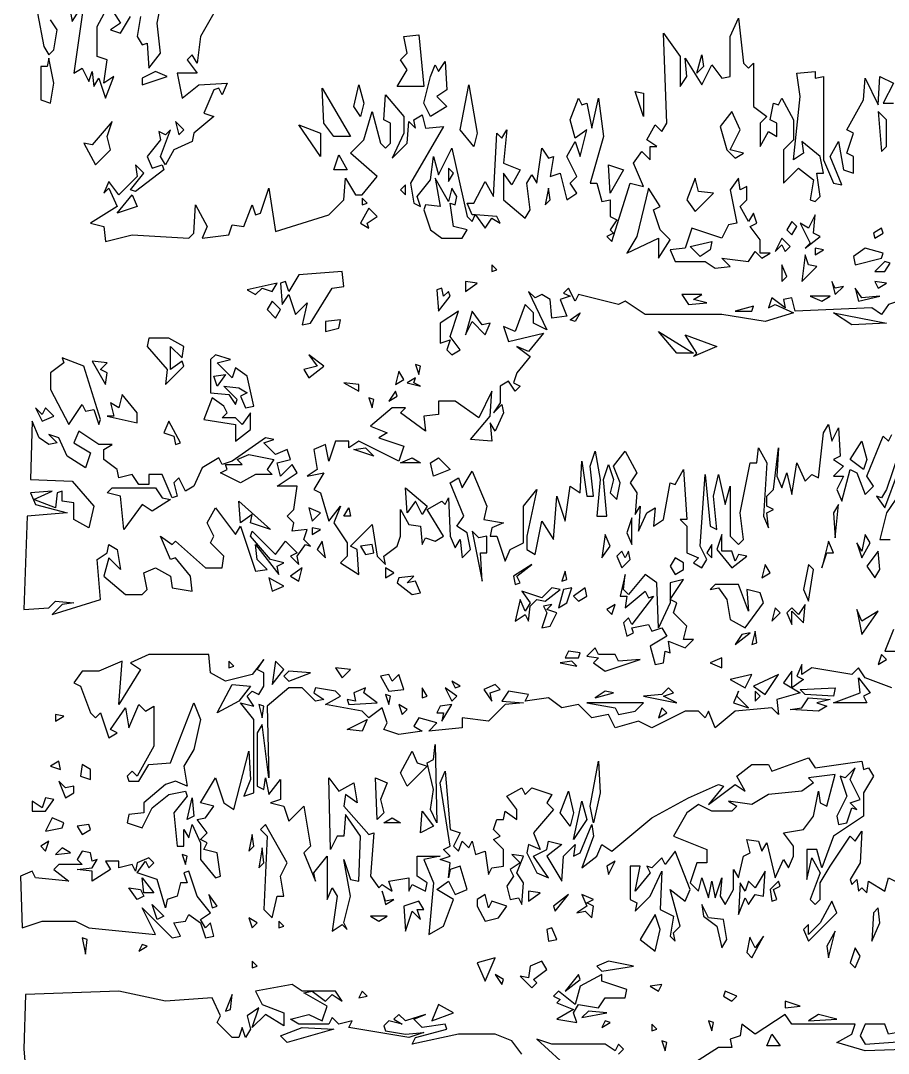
# Model space of a CAD drawing. Header units: millimetres. Extents: x -1861 to 1853, y -2 to 9002.
# Drawn here: x 68 to 1215, y 4301 to 5666 of the extents above; entities that cross this region are included whole.
import ezdxf

# ---------------------------------------------------------------- set-up
doc = ezdxf.new("R2010")
doc.units = ezdxf.units.MM
doc.layers.add('ALMOND-DRAW-PROFILE', color=7, linetype='Continuous', lineweight=25)

msp = doc.modelspace()

# ---------------------------------------------------------------- linework, layer by layer
at = {"layer": 'ALMOND-DRAW-PROFILE'}
for points in [[(127.4, 5713.1), (136.2, 5664.6), (151.6, 5688.8), (138.4, 5596.4), (149.4, 5603), (158.2, 5585.4), (162.6, 5598.6), (164.8, 5578.8), (171.4, 5589.8), (180.2, 5563.4), (191.2, 5592), (178, 5583.2), (182.4, 5614), (169.2, 5618.4), (169.2, 5658), (184.6, 5686.6), (200, 5662.4), (186.8, 5653.6), (200, 5649.2), (213.2, 5671.2)], [(226.4, 5671.2), (222, 5644.8), (228.6, 5633.8), (235.3, 5636), (237.5, 5603), (252.9, 5622.8), (248.5, 5662.4), (257.3, 5706.5)], [(90, 5675.6), (98.8, 5631.6), (105.4, 5620.6), (112, 5627.2), (116.4, 5653.6), (107.6, 5666.8)], [(323.3, 5675.6), (305.7, 5644.8), (301.3, 5609.6), (294.7, 5620.6), (288.1, 5614), (301.3, 5596.4), (274.9, 5596.4), (281.5, 5563.4), (303.5, 5581), (340.9, 5583.2), (334.3, 5567.8), (329.9, 5576.6), (323.3, 5574.4), (310.1, 5543.5), (323.3, 5539.1), (296.9, 5517.1), (294.7, 5506.1), (270.5, 5495.1), (259.5, 5475.3), (252.9, 5486.3), (266.1, 5521.5), (259.5, 5514.9), (250.7, 5519.3), (252.9, 5508.3), (235.3, 5486.3), (241.9, 5470.9), (255.1, 5475.3), (257.3, 5468.7), (219.8, 5440.1), (213.2, 5442.3), (230.9, 5464.3), (219.8, 5475.3), (222, 5459.9), (197.8, 5435.7), (184.6, 5453.3), (178, 5437.9), (184.6, 5444.5), (195.6, 5420.3), (160.4, 5398.2), (178, 5393.8), (180.2, 5374), (215.4, 5382.8), (290.3, 5378.4), (296.9, 5385), (299.1, 5422.5), (314.5, 5393.8), (307.9, 5378.4), (343.1, 5382.8), (347.5, 5396), (362.9, 5393.8), (374, 5422.5), (378.4, 5409.2), (385, 5411.4), (396, 5444.5), (404.8, 5387.2), (475.2, 5409.2), (495, 5429.1), (497.2, 5457.7), (510.5, 5435.7), (519.3, 5435.7), (539.1, 5459.9), (503.8, 5490.7), (521.5, 5508.3), (532.5, 5545.7), (543.5, 5503.9), (550.1, 5497.3), (556.7, 5503.9), (556.7, 5530.3), (547.9, 5534.7), (550.1, 5567.8), (574.3, 5539.1), (574.3, 5517.1), (558.9, 5484.1), (578.7, 5503.9), (580.9, 5532.5), (589.7, 5523.7), (587.5, 5534.7), (598.5, 5541.3), (602.9, 5523.7), (627.1, 5525.9), (583.1, 5451.1), (587.5, 5424.7), (596.3, 5420.3), (591.9, 5433.5), (609.5, 5455.5), (613.9, 5486.3), (620.5, 5462.1), (638.1, 5497.3), (658, 5407), (664.6, 5400.4), (668.8, 5409), (664.6, 5409.2), (658, 5424.7), (666.8, 5424.7), (682.2, 5453.3), (693.2, 5433.5), (697.6, 5517.1), (704.2, 5510.5), (710.8, 5521.5), (706.4, 5477.5), (728.4, 5468.7), (717.4, 5448.9), (706.4, 5464.3), (706.4, 5429.1), (735, 5404.8), (741.6, 5415.9), (737.2, 5451.1), (743.8, 5462.1), (750.4, 5451.1), (757, 5497.3), (765.8, 5484.1), (772.4, 5486.3), (768, 5459.9), (781.2, 5464.3), (790, 5429.1), (803.3, 5437.9), (794.5, 5451.1), (803.3, 5459.9), (790, 5486.3), (801.1, 5506.1), (807.7, 5486.3), (816.5, 5521.5), (801.1, 5510.5), (794.5, 5534.7), (805.5, 5563.4), (809.9, 5554.5), (816.5, 5556.8), (823.1, 5523.7), (831.9, 5563.4), (838.5, 5512.7), (820.9, 5451.1), (829.7, 5451.1), (836.3, 5426.9), (847.3, 5429.1), (847.3, 5407), (856.1, 5402.6), (847.3, 5389.4), (851.7, 5385), (842.9, 5380.6), (849.5, 5374), (873.7, 5451.1), (891.3, 5446.7), (878.1, 5477.5), (889.1, 5492.9), (900.1, 5481.9), (900.1, 5499.5), (908.9, 5499.5), (895.7, 5508.3), (906.7, 5528.1), (915.5, 5519.3), (922.1, 5530.3), (917.7, 5649.2), (939.8, 5618.4), (939.8, 5578.8), (948.6, 5592), (946.4, 5616.2), (968.4, 5581), (981.6, 5607.4), (994.8, 5589.8), (1005.8, 5592), (1005.8, 5644.8), (1016.8, 5669), (1023.4, 5609.6), (1030, 5603), (1036.6, 5609.6), (1036.6, 5552.3), (1054.2, 5539.1), (1045.4, 5530.3), (1045.4, 5499.5), (1056.4, 5519.3), (1067.4, 5512.7), (1067.4, 5530.3), (1058.6, 5534.7), (1063, 5556.8), (1069.6, 5554.5), (1074.1, 5563.4), (1089.5, 5534.7), (1089.5, 5508.3), (1076.3, 5495.1), (1076.3, 5451.1), (1096.1, 5470.9), (1115.9, 5455.5), (1111.5, 5429.1), (1118.1, 5426.9), (1124.7, 5433.5), (1120.3, 5464.3), (1129.1, 5464.3), (1124.7, 5486.3), (1100.5, 5506.1), (1102.7, 5490.7), (1089.5, 5481.9), (1098.3, 5565.6), (1093.9, 5596.4), (1118.1, 5598.6), (1118.1, 5589.8), (1129.1, 5592), (1129.1, 5481.9), (1142.3, 5451.1), (1153.3, 5448.9), (1137.9, 5486.3), (1148.9, 5506.1), (1155.5, 5468.7), (1168.7, 5464.3), (1168.7, 5486.3), (1159.9, 5490.7), (1168.7, 5517.1), (1159.9, 5521.5), (1181.9, 5561.2), (1184.1, 5589.8), (1201.7, 5554.5), (1203.9, 5592), (1221.6, 5583.2), (1208.3, 5556.8), (1221.6, 5556.8)], [(1241.4, 5299.2), (1215, 5290.4), (1206.1, 5277.2), (1192.9, 5286), (1091.7, 5281.6), (1087.3, 5299.2), (1076.3, 5297), (1078.5, 5286), (1060.8, 5299.2), (1056.4, 5286), (1065.2, 5290.4), (1089.5, 5279.4), (1052, 5268.3), (994.8, 5277.2), (893.5, 5277.2), (867.1, 5294.8), (858.3, 5290.4), (805.5, 5303.6), (801.1, 5294.8), (792.3, 5312.4), (785.6, 5305.8), (794.5, 5301.4), (781.2, 5297), (790, 5275), (770.2, 5272.7), (768, 5297), (757, 5303.6), (748.2, 5299.2), (739.4, 5308), (763.6, 5257.3), (746, 5266.1), (746, 5279.4), (735, 5290.4), (721.8, 5255.1), (706.4, 5261.7), (713, 5241.9), (759.2, 5252.9), (739.4, 5228.7), (724, 5235.3), (741.6, 5222.1), (724, 5200.1), (719.6, 5186.9), (728.4, 5182.5), (721.8, 5175.9), (713, 5189.1), (702, 5182.5), (702, 5160.5), (693.2, 5147.3), (704.2, 5158.3), (706.4, 5147.3), (695.4, 5123), (688.8, 5134.1), (691, 5109.8), (662.4, 5112), (688.8, 5142.9), (691, 5175.9), (673.4, 5140.7), (642.5, 5162.7), (620.5, 5162.7), (620.5, 5145.1), (600.7, 5142.9), (602.9, 5123), (569.9, 5147.3), (576.5, 5153.9), (558.9, 5153.9), (530.3, 5129.6), (552.3, 5120.8), (541.3, 5114.2), (574.3, 5103.2), (567.7, 5083.4), (514.9, 5109.8), (501.6, 5101), (501.6, 5109.8), (484, 5109.8), (475.2, 5083.4), (470.8, 5105.4), (455.4, 5098.8), (459.8, 5072.4), (446.6, 5063.6), (468.6, 5068), (455.4, 5046), (464.2, 5041.6), (475.2, 5004.2), (490.6, 5024), (481.8, 5002), (499.4, 4975.5), (499.4, 4957.9), (490.6, 4949.1), (514.9, 4933.7), (512.7, 4966.7), (503.8, 4971.1), (532.5, 4999.8), (539.1, 4957.9), (550.1, 4946.9), (547.9, 4957.9), (565.5, 4971.1), (569.9, 4984.3), (569.9, 5019.6), (580.9, 4999.8), (596.3, 4997.6), (598.5, 4973.3), (602.9, 4982.1), (616.1, 4977.7), (627.1, 4984.3), (605.1, 5019.6), (624.9, 5030.6), (629.3, 5026.2), (633.7, 5035), (635.9, 4984.3), (642.5, 4968.9), (649.1, 4979.9), (651.4, 4955.7), (662.4, 4966.7), (658, 4988.7), (644.7, 4997.6), (653.6, 5010.8), (635.9, 5054.8), (646.9, 5061.4), (651.4, 5048.2), (664.6, 5070.2), (684.4, 5024), (680, 5006.4), (706.4, 5002), (691, 4995.4), (688.8, 4984.3), (697.6, 4984.3), (708.6, 4951.3), (715.2, 4966.7), (732.8, 4975.5), (732.8, 5024), (750.4, 5046), (737.2, 4984.3), (737.2, 4966.7), (748.2, 4960.1), (757, 5004.2), (772.4, 4979.9), (776.8, 5037.2), (787.8, 5004.2), (794.5, 5050.4), (807.7, 5041.6), (809.9, 5083.4), (816.5, 5037.2), (825.3, 5037.2), (820.9, 5076.8), (827.5, 5096.6), (834.1, 5059.2), (829.7, 5010.8), (842.9, 5010.8), (838.5, 5059.2), (845.1, 5079), (851.7, 5059.2), (847.3, 5041.6), (856.1, 5032.8), (860.5, 5054.8), (851.7, 5076.8), (867.1, 5096.6), (882.5, 5068), (873.7, 5054.8), (882.5, 5041.6), (880.3, 5013), (886.9, 5024), (884.7, 4990.9), (895.7, 5015.2), (906.7, 5021.8), (904.5, 4997.6), (917.7, 5006.4), (926.5, 5054.8), (933.2, 5052.6), (944.2, 5072.4), (948.6, 5006.4), (939.8, 5006.4), (948.6, 4997.6), (948.6, 4962.3), (964, 4955.7), (957.4, 4949.1), (968.4, 4942.5), (975, 4953.5), (966.2, 4971.1), (972.8, 5065.8), (979.4, 4997.6), (988.2, 4993.2), (983.8, 5037.2), (990.4, 5065.8), (999.2, 5026.2), (1005.8, 5050.4), (1005.8, 4984.3), (1016.8, 4973.3), (1023.4, 4979.9), (1019, 5015.2), (1032.2, 5081.2), (1041, 5081.2), (1043.2, 5101), (1054.2, 5081.2), (1049.8, 5010.8), (1056.4, 4995.4), (1054.2, 5015.2), (1063, 5019.6), (1054.2, 5024), (1054.2, 5037.2), (1063, 5046), (1069.6, 5101), (1067.4, 5063.6), (1074.1, 5048.2), (1080.7, 5068), (1087.3, 5039.4), (1093.9, 5081.2), (1104.9, 5057), (1113.7, 5065.8), (1122.5, 5061.4), (1129.1, 5120.8), (1135.7, 5131.8), (1140.1, 5109.8), (1148.9, 5127.4), (1151.1, 5090), (1142.3, 5085.6), (1155.5, 5076.8), (1142.3, 5063.6), (1155.5, 5063.6), (1146.7, 5046), (1153.3, 5030.6), (1164.3, 5072.4), (1173.1, 5068), (1184.1, 5039.4), (1195.1, 5050.4), (1186.3, 5063.6), (1208.3, 5116.4), (1215, 5109.8), (1219.4, 5118.6)], [(1237, 5118.6), (1212.7, 5046), (1206.1, 5035), (1199.5, 5037.2), (1210.5, 5021.8), (1228.2, 5070.2)], [(1230.4, 5041.6), (1212.7, 5015.2), (1203.9, 4979.9), (1217.2, 4979.9)], [(1221.6, 4861.1), (1210.5, 4832.4), (1232.6, 4832.4)], [(1219.4, 4784), (1184.1, 4797.2), (1175.3, 4810.4), (1166.5, 4801.6), (1113.7, 4810.4), (1100.5, 4801.6), (1100.5, 4814.8), (1093.9, 4799.4), (1102.7, 4795), (1087.3, 4784), (1098.3, 4777.4), (1067.4, 4768.6), (1069.6, 4748.8), (1060.8, 4757.6), (1012.4, 4753.2), (986, 4731.2), (977.2, 4753.2), (972.8, 4744.4), (964, 4753.2), (946.4, 4753.2), (902.3, 4731.2), (884.7, 4740), (853.9, 4731.2), (845.1, 4748.8), (823.1, 4744.4), (805.5, 4762), (783.4, 4757.6), (765.8, 4770.8), (735, 4766.4), (739.4, 4775.2), (713, 4779.6), (704.2, 4766.4), (732.8, 4764.2), (708.6, 4762), (686.6, 4740), (651.4, 4744.4), (651.4, 4731.2), (607.3, 4726.8), (618.3, 4737.8), (594.1, 4744.4), (587.5, 4733.4), (598.5, 4726.8), (567.7, 4722.4), (547.9, 4729), (552.3, 4737.8), (545.7, 4757.6), (528.1, 4744.4), (519.3, 4753.2), (470.8, 4762), (490.6, 4773), (484, 4779.6), (457.6, 4784), (455.4, 4777.4), (468.6, 4768.6), (457.6, 4766.4), (440, 4784), (422.4, 4784), (393.8, 4759.8), (396, 4665.1), (387.2, 4735.6), (380.6, 4724.6), (380.6, 4654.1), (389.4, 4649.7), (391.6, 4665.1), (396, 4643.1), (411.4, 4662.9), (411.4, 4636.5), (398.2, 4632.1), (415.8, 4627.7), (422.4, 4607.9), (442.2, 4627.7), (451, 4574.9), (442.2, 4566), (457.6, 4528.6), (455.4, 4539.6), (473, 4561.6), (473, 4504.4), (479.6, 4519.8), (486.2, 4508.8), (479.6, 4462.6), (492.8, 4471.4), (499.4, 4464.8), (495, 4473.6), (503.8, 4508.8), (495, 4557.2), (503.8, 4530.8), (514.9, 4528.6), (517.1, 4588.1), (497.2, 4616.7), (495, 4588.1), (486.2, 4588.1), (477.4, 4570.5), (475.2, 4665.1), (488.4, 4647.5), (508.2, 4658.5), (512.7, 4632.1), (497.2, 4643.1), (495, 4627.7), (528.1, 4590.3), (534.7, 4592.5), (530.3, 4535.2), (541.3, 4519.8), (545.7, 4524.2), (558.9, 4515.4), (554.5, 4528.6), (580.9, 4533), (580.9, 4515.4), (585.3, 4524.2), (602.9, 4515.4), (605.1, 4526.4), (591.9, 4535.2), (591.9, 4561.6), (622.7, 4561.6), (600.7, 4557.2), (613.9, 4526.4), (607.3, 4458.2), (627.1, 4469.2), (640.3, 4504.4), (618.3, 4517.6), (633.7, 4528.6), (642.5, 4511), (658, 4517.6), (649.1, 4548.4), (635.9, 4544), (633.7, 4533), (635.9, 4552.8), (622.7, 4557.2), (635.9, 4561.6), (627.1, 4570.5), (635.9, 4574.9), (622.7, 4658.5), (629.3, 4673.9), (635.9, 4596.9), (649.1, 4592.5), (640.3, 4574.9), (646.9, 4568.2), (651.4, 4581.5), (660.2, 4572.7), (664.6, 4581.5), (669, 4563.8), (682.2, 4568.2), (686.6, 4537.4), (691, 4546.2), (706.4, 4548.4), (706.4, 4570.5), (693.2, 4583.7), (702, 4588.1), (693.2, 4596.9), (697.6, 4610.1), (706.4, 4610.1), (708.6, 4621.1), (724, 4610.1), (724, 4623.3), (710.8, 4640.9), (730.6, 4651.9), (735, 4643.1), (743.8, 4651.9), (770.2, 4643.1), (763.6, 4632.1), (772.4, 4623.3), (746, 4592.5), (754.8, 4570.5), (739.4, 4577.1), (737.2, 4566), (750.4, 4539.6), (765.8, 4533), (746, 4561.6), (763.6, 4570.5), (765.8, 4581.5), (783.4, 4577.1), (763.6, 4561.6), (783.4, 4528.6), (785.6, 4561.6), (801.1, 4577.1), (798.9, 4561.6), (807.7, 4566), (823.1, 4603.5), (825.3, 4588.1), (809.9, 4546.2), (829.7, 4561.6), (836.3, 4577.1), (849.5, 4568.2), (902.3, 4612.3), (950.8, 4638.7), (990.4, 4656.3), (997, 4654.1), (977.2, 4629.9), (1012.4, 4656.3), (1025.6, 4647.5), (1014.6, 4667.3), (1034.4, 4682.7), (1056.4, 4682.7), (1060.8, 4673.9), (1109.3, 4691.5), (1118.1, 4678.3), (1179.7, 4687.1), (1181.9, 4676.1), (1188.5, 4678.3), (1195.1, 4667.3), (1181.9, 4645.3), (1181.9, 4614.5), (1142.3, 4588.1), (1126.9, 4546.2), (1120.3, 4570.5), (1107.1, 4570.5), (1107.1, 4530.8), (1113.7, 4559.4), (1124.7, 4539.6), (1111.5, 4504.4), (1118.1, 4497.8), (1124.7, 4504.4), (1124.7, 4526.4), (1137.9, 4548.4), (1164.3, 4588.1), (1170.9, 4581.5), (1179.7, 4594.7), (1177.5, 4552.8), (1164.3, 4530.8), (1166.5, 4524.2), (1173.1, 4530.8), (1175.3, 4515.4), (1179.7, 4519.8), (1186.3, 4513.2), (1188.5, 4528.6), (1210.5, 4515.4), (1215, 4533), (1232.6, 4524.2)], [(730.6, 4299.7), (717.4, 4317.3), (695.4, 4326.1), (646.9, 4326.1), (585.3, 4312.9), (589.7, 4321.7), (631.5, 4332.7), (629.3, 4339.3), (598.5, 4334.9), (587.5, 4345.9), (602.9, 4352.5), (576.5, 4343.7), (567.7, 4352.5), (561.1, 4345.9), (572.1, 4339.3), (554.5, 4343.7), (547.9, 4337.1), (550.1, 4330.5), (576.5, 4326.1), (600.7, 4328.3), (580.9, 4321.7), (501.6, 4334.9), (506, 4343.7), (488.4, 4339.3), (479.6, 4348.1), (475.2, 4339.3), (435.6, 4339.3), (424.6, 4345.9), (448.8, 4352.5), (466.4, 4343.7), (473, 4363.5), (442.2, 4381.1), (453.2, 4383.3), (440, 4383.3), (426.8, 4392.1), (378.4, 4383.3), (387.2, 4365.7), (415.8, 4354.7), (415.8, 4337.1), (391.6, 4352.5), (374, 4334.9), (382.8, 4361.3), (367.3, 4350.3), (371.8, 4332.7), (365.1, 4321.7), (360.7, 4334.9), (356.3, 4321.7), (347.5, 4321.7), (327.7, 4341.5), (332.1, 4350.3), (321.1, 4374.5), (259.5, 4370.1), (197.8, 4383.3), (74.5, 4378.9), (72.3, 4306.3), (85.5, 4152.2)], [(1248, 4306.3), (1184.1, 4304.1), (1146.7, 4315.1), (1166.5, 4326.1), (1170.9, 4339.3), (1087.3, 4339.3), (1078.5, 4352.5), (1038.8, 4326.1), (1021.2, 4339.3), (1019, 4323.9), (1005.8, 4319.5), (1008, 4308.5), (990.4, 4308.5), (955.2, 4286.4)], [(1263.4, 4334.9), (1215, 4326.1), (1210.5, 4339.3), (1184.1, 4339.3), (1177.5, 4323.9), (1184.1, 4312.9), (1245.8, 4317.3)], [(858.3, 4299.7), (864.9, 4306.3), (858.3, 4312.9), (853.9, 4304.1), (840.7, 4312.9), (770.2, 4312.9), (750.4, 4319.5), (796.7, 4277.6)]]:
    msp.add_lwpolyline(points, dxfattribs=at)
for points in [[(565.5, 5578.8), (578.7, 5600.8), (569.9, 5614), (578.7, 5622.8), (574.3, 5644.8), (594.1, 5647), (600.7, 5578.8)], [(94.4, 5561.2), (107.6, 5556.8), (112, 5583.2), (105.4, 5616.2), (103.2, 5605.2), (94.4, 5605.2)], [(609.5, 5539.1), (600.7, 5556.8), (609.5, 5592), (616.1, 5607.4), (620.5, 5598.6), (629.3, 5611.8), (631.5, 5574.4), (618.3, 5565.6), (631.5, 5552.3)], [(961.8, 5596.4), (968.4, 5620.6), (970.6, 5605.2)], [(228.6, 5581), (261.7, 5592), (246.3, 5598.6), (228.6, 5589.8)], [(481.8, 5512.7), (468.6, 5530.3), (466.4, 5576.6), (503.8, 5512.7)], [(517.1, 5539.1), (508.2, 5552.3), (514.9, 5581), (521.5, 5556.8)], [(666.8, 5499.5), (649.1, 5521.5), (660.2, 5581), (671.2, 5517.1)], [(891.3, 5539.1), (880.3, 5572.2), (891.3, 5570)], [(1012.4, 5484.1), (1023.4, 5490.7), (1005.8, 5495.1), (1019, 5521.5), (1008, 5545.7), (992.6, 5525.9), (1001.4, 5495.1)], [(1206.1, 5492.9), (1212.7, 5499.5), (1212.7, 5534.7), (1201.7, 5545.7)], [(167, 5475.3), (186.8, 5495.1), (182.4, 5512.7), (189, 5532.5), (162.6, 5501.7), (151.6, 5503.9)], [(277.1, 5514.9), (283.7, 5521.5), (272.7, 5532.5)], [(464.2, 5486.3), (435.6, 5528.1), (464.2, 5517.1)], [(481.8, 5468.7), (488.4, 5488.5), (499.4, 5468.7)], [(847.3, 5437.9), (845.1, 5475.3), (864.9, 5468.7)], [(633.7, 5453.3), (640.3, 5464.3), (633.7, 5470.9)], [(576.5, 5435.7), (576.5, 5448.9), (569.9, 5442.3)], [(624.9, 5378.4), (651.4, 5378.4), (658, 5389.4), (640.3, 5393.8), (635.9, 5424.7), (642.5, 5422.5), (644.7, 5433.5), (638.1, 5444.5), (633.7, 5426.9), (616.1, 5457.7), (622.7, 5420.3), (602.9, 5422.5), (600.7, 5415.9), (609.5, 5389.4)], [(986, 5338.8), (1005.8, 5341), (994.8, 5352), (1030, 5347.6), (1038.8, 5360.8), (1047.6, 5352), (1058.6, 5358.6), (1045.4, 5358.6), (1045.4, 5376.2), (1032.2, 5393.8), (1041, 5398.2), (1036.6, 5411.4), (1030, 5400.4), (1019, 5420.3), (1027.8, 5429.1), (1027.8, 5446.7), (1019, 5442.3), (1016.8, 5457.7), (1005.8, 5442.3), (1014.6, 5398.2), (1003.6, 5396), (994.8, 5378.4), (955.2, 5391.6), (946.4, 5365.2), (926.5, 5363), (933.2, 5347.6), (972.8, 5347.6)], [(959.6, 5413.6), (983.8, 5437.9), (964, 5440.1), (959.6, 5457.7), (948.6, 5429.1)], [(195.6, 5411.4), (215.4, 5435.7), (222, 5420.3)], [(761.4, 5422.5), (768, 5429.1), (765.8, 5444.5)], [(911.1, 5352), (926.5, 5376.2), (913.3, 5389.4), (904.5, 5415.9), (913.3, 5420.3), (897.9, 5444.5), (882.5, 5380.6), (869.3, 5358.6), (911.1, 5378.4)], [(519.3, 5422.5), (525.9, 5424.7), (519.3, 5431.3)], [(528.1, 5391.6), (525.9, 5398.2), (539.1, 5407), (528.1, 5418.1), (517.1, 5398.2)], [(669.2, 5408.9), (682.2, 5391.6), (691, 5404.8), (702, 5398.2), (697.6, 5407)], [(1104.9, 5365.2), (1124.7, 5380.6), (1115.9, 5385), (1118.1, 5409.2), (1109.3, 5391.6), (1098.3, 5398.2), (1111.5, 5371.8)], [(1087.3, 5382.8), (1093.9, 5393.8), (1087.3, 5400.4), (1080.7, 5389.4)], [(1197.3, 5378.4), (1208.3, 5385), (1206.1, 5391.6), (1195.1, 5385)], [(1065.2, 5360.8), (1074.1, 5369.6), (1078.5, 5360.8), (1085.1, 5367.4), (1074.1, 5378.4)], [(966.2, 5354.2), (953, 5367.4), (981.6, 5374), (979.4, 5363)], [(1118.1, 5356.4), (1129.1, 5363), (1118.1, 5365.2)], [(1170.9, 5343.2), (1206.1, 5352), (1208.3, 5358.6), (1184.1, 5365.2), (1168.7, 5354.2)], [(1100.5, 5321.2), (1120.3, 5341), (1109.3, 5343.2), (1104.9, 5356.4)], [(691, 5334.4), (697.6, 5336.6), (691, 5343.2)], [(1074.1, 5321.2), (1080.7, 5327.8), (1074.1, 5343.2)], [(1197.3, 5334.4), (1210.5, 5334.4), (1217.2, 5345.4), (1210.5, 5347.6)], [(440, 5263.9), (451, 5266.1), (479.6, 5312.4), (495, 5314.6), (492.8, 5334.4), (435.6, 5330), (422.4, 5308), (418, 5321.2), (411.4, 5319), (413.6, 5290.4), (422.4, 5303.6), (431.2, 5277.2), (446.6, 5292.6)], [(378.4, 5303.6), (387.2, 5312.4), (400.4, 5308), (407, 5319), (367.3, 5310.2)], [(620.5, 5281.6), (635.9, 5301.4), (633.7, 5308), (627.1, 5301.4), (624.9, 5312.4), (618.3, 5310.2)], [(655.8, 5308), (671.2, 5319), (655.8, 5321.2)], [(1144.5, 5303.6), (1155.5, 5314.6), (1144.5, 5312.4), (1140.1, 5321.2)], [(1175.3, 5294.8), (1203.9, 5301.4), (1179.7, 5299.2), (1170.9, 5312.4)], [(1201.7, 5312.4), (1212.7, 5319), (1197.3, 5321.2)], [(950.8, 5290.4), (975, 5292.6), (957.4, 5297), (968.4, 5303.6), (942, 5303.6)], [(1126.9, 5294.8), (1137.9, 5301.4), (1111.5, 5301.4)], [(404.8, 5272.7), (411.4, 5283.8), (400.4, 5294.8), (393.8, 5283.8)], [(1012.4, 5281.6), (1034.4, 5281.6), (1036.6, 5288.2)], [(470.8, 5255.1), (488.4, 5259.5), (490.6, 5270.5), (470.8, 5268.3)], [(638.1, 5224.3), (649.1, 5230.9), (635.9, 5248.5), (646.9, 5281.6), (622.7, 5266.1), (622.7, 5239.7), (635.9, 5244.1), (631.5, 5230.9)], [(655.8, 5250.7), (664.6, 5268.3), (682.2, 5250.7), (688.8, 5266.1), (677.8, 5263.9), (664.6, 5281.6)], [(794.5, 5270.5), (807.7, 5279.4), (801.1, 5268.3)], [(1212.7, 5266.1), (1166.5, 5263.9), (1142.3, 5279.4)], [(935.4, 5226.5), (911.1, 5255.1), (957.4, 5226.5)], [(259.5, 5184.7), (283.7, 5208.9), (281.5, 5215.5), (266.1, 5204.5), (266.1, 5235.3), (281.5, 5219.9), (283.7, 5235.3), (263.9, 5246.3), (237.5, 5246.3), (235.3, 5235.3), (261.7, 5204.5)], [(957.4, 5222.1), (961.8, 5226.5), (946.4, 5250.7), (988.2, 5235.3)], [(131.8, 5131.8), (149.4, 5158.3), (153.8, 5149.5), (164.8, 5151.7), (171.4, 5131.8), (173.6, 5138.5), (151.6, 5208.9), (123, 5219.9), (125.2, 5213.3), (107.6, 5200.1), (107.6, 5178.1)], [(180.2, 5184.7), (182.4, 5200.1), (173.6, 5204.5), (182.4, 5213.3), (162.6, 5215.5)], [(365.1, 5153.9), (376.2, 5156.1), (367.3, 5195.7), (351.9, 5206.7), (347.5, 5193.5), (327.7, 5213.3), (345.3, 5217.7), (325.5, 5224.3), (318.9, 5217.7), (318.9, 5173.7), (343.1, 5171.5), (351.9, 5158.3), (354.1, 5164.9), (336.5, 5182.5), (356.3, 5180.3), (367.3, 5173.7), (358.5, 5169.3)], [(448.8, 5193.5), (468.6, 5208.9), (448.8, 5224.3), (459.8, 5208.9), (442.2, 5204.5)], [(563.3, 5184.7), (574.3, 5191.3), (567.7, 5202.3)], [(594.1, 5197.9), (596.3, 5208.9), (589.7, 5211.1)], [(327.7, 5182.5), (323.3, 5195.7), (338.7, 5197.9)], [(514.9, 5175.9), (514.9, 5184.7), (495, 5186.9)], [(578.7, 5186.9), (596.3, 5182.5), (587.5, 5186.9), (589.7, 5193.5)], [(554.5, 5162.7), (565.5, 5169.3), (563.3, 5175.9)], [(182.4, 5142.9), (222, 5134.1), (222, 5147.3), (202.2, 5171.5), (197.8, 5153.9), (186.8, 5160.5), (191.2, 5142.9)], [(351.9, 5109.8), (371.8, 5125.2), (371.8, 5147.3), (360.7, 5131.8), (351.9, 5140.7), (334.3, 5140.7), (340.9, 5147.3), (336.5, 5156.1), (321.1, 5167.1), (310.1, 5138.5), (351.9, 5131.8)], [(532.5, 5153.9), (534.7, 5164.9), (528.1, 5167.1)], [(96.6, 5136.3), (112, 5142.9), (101, 5153.9), (96.6, 5145.1), (87.7, 5153.9)], [(109.8, 4880.9), (173.6, 4900.7), (169.2, 4953.5), (182.4, 4962.3), (184.6, 4973.3), (195.6, 4966.7), (200, 4940.3), (184.6, 4955.7), (178, 4931.5), (206.6, 4907.3), (228.6, 4907.3), (235.3, 4913.9), (230.9, 4935.9), (246.3, 4942.5), (266.1, 4931.5), (268.3, 4916.1), (294.7, 4911.7), (292.5, 4931.5), (272.7, 4955.7), (266.1, 4953.5), (252.9, 4984.3), (268.3, 4973.3), (272.7, 4977.7), (312.3, 4942.5), (334.3, 4942.5), (336.5, 4957.9), (318.9, 4975.5), (323.3, 4984.3), (314.5, 5002), (325.5, 5021.8), (351.9, 4986.5), (358.5, 4997.6), (378.4, 4938.1), (393.8, 4940.3), (380.6, 4953.5), (378.4, 4973.3), (409.2, 4933.7), (407, 4944.7), (415.8, 4949.1), (398.2, 4953.5), (371.8, 4984.3), (374, 4990.9), (404.8, 4960.1), (418, 4977.7), (433.4, 4962.3), (424.6, 4957.9), (435.6, 4946.9), (433.4, 4957.9), (444.4, 4973.3), (451, 4971.1), (442.2, 4979.9), (446.6, 4993.2), (426.8, 4990.9), (429, 5002), (420.2, 5010.8), (429, 5019.6), (433.4, 5050.4), (407, 5050.4), (433.4, 5068), (426.8, 5079), (411.4, 5063.6), (407, 5081.2), (424.6, 5085.6), (420.2, 5098.8), (404.8, 5092.2), (389.4, 5107.6), (402.6, 5112), (391.6, 5114.2), (347.5, 5083.4), (334.3, 5079), (329.9, 5087.8), (307.9, 5074.6), (296.9, 5050.4), (285.9, 5043.8), (277.1, 5061.4), (270.5, 5054.8), (274.9, 5037.2), (268.3, 5035), (255.1, 5065.8), (237.5, 5065.8), (237.5, 5052.6), (224.2, 5052.6), (215.4, 5065.8), (197.8, 5061.4), (195.6, 5072.4), (178, 5085.6), (178, 5098.8), (189, 5105.4), (171.4, 5105.4), (145, 5123), (138.4, 5107.6), (160.4, 5094.4), (153.8, 5074.6), (129.6, 5090), (118.6, 5114.2), (105.4, 5118.6), (116.4, 5107.6), (105.4, 5105.4), (92.2, 5114.2), (83.3, 5136.3), (81.1, 5059.2), (136.2, 5057), (164.8, 5024), (158.2, 4995.4), (138.4, 5006.4), (138.4, 5028.4), (123, 5030.6), (123, 5043.8), (116.4, 5041.6), (114.2, 5021.8), (85.5, 5032.8), (109.8, 5043.8), (81.1, 5041.6), (87.7, 5026.2), (129.6, 5015.2), (76.7, 5010.8), (72.3, 4887.5), (105.4, 4889.7), (114.2, 4898.5), (138.4, 4896.3), (123, 4894.1)], [(272.7, 5105.4), (279.3, 5107.6), (263.9, 5136.3), (257.3, 5120.8), (270.5, 5116.4)], [(1181.9, 5072.4), (1164.3, 5085.6), (1179.7, 5109.8), (1186.3, 5085.6)], [(358.5, 5054.8), (332.1, 5068), (340.9, 5072.4), (338.7, 5079), (360.7, 5079), (354.1, 5085.6), (369.6, 5092.2), (402.6, 5085.6), (393.8, 5072.4), (400.4, 5065.8), (378.4, 5065.8)], [(534.7, 5090), (508.2, 5098.8), (523.7, 5101)], [(569.9, 5081.2), (585.3, 5087.8), (596.3, 5081.2)], [(613.9, 5063.6), (609.5, 5081.2), (620.5, 5087.8), (635.9, 5072.4)], [(204.4, 4993.2), (200, 5037.2), (182.4, 5041.6), (189, 5048.2), (246.3, 5048.2), (255.1, 5035), (266.1, 5032.8), (241.9, 5017.4), (228.6, 5026.2)], [(578.7, 5015.2), (576.5, 5048.2), (605.1, 5024), (598.5, 5013), (589.7, 5030.6)], [(398.2, 4993.2), (371.8, 5002), (374, 5013), (358.5, 5002), (356.3, 5030.6)], [(1144.5, 4982.1), (1148.9, 5026.2), (1142.3, 5015.2)], [(453.2, 5004.2), (464.2, 5015.2), (448.8, 5021.8)], [(495, 5010.8), (501.6, 5021.8), (503.8, 5010.8)], [(453.2, 4986.5), (464.2, 4993.2), (453.2, 4995.4)], [(875.9, 4973.3), (875.9, 5008.6), (869.3, 4988.7)], [(677.8, 4924.9), (675.6, 4962.3), (684.4, 4962.3), (684.4, 4984.3), (673.4, 4982.1), (664.6, 4990.9)], [(836.3, 4955.7), (847.3, 4971.1), (840.7, 4986.5)], [(1008, 4942.5), (1027.8, 4957.9), (1016.8, 4960.1), (1012.4, 4951.3), (1008, 4964.5), (994.8, 4964.5), (994.8, 4986.5), (988.2, 4966.7)], [(1179.7, 4955.7), (1190.7, 4975.5), (1184.1, 4986.5), (1179.7, 4964.5), (1173.1, 4975.5)], [(470.8, 4955.7), (466.4, 4977.7), (459.8, 4966.7)], [(523.7, 4960.1), (534.7, 4962.3), (532.5, 4973.3), (517.1, 4971.1)], [(981.6, 4955.7), (981.6, 4973.3), (975, 4962.3)], [(1126.9, 4942.5), (1133.5, 4962.3), (1142.3, 4962.3), (1135.7, 4977.7)], [(862.7, 4942.5), (873.7, 4953.5), (871.5, 4964.5), (867.1, 4955.7), (862.7, 4964.5), (856.1, 4957.9)], [(933.2, 4933.7), (944.2, 4940.3), (944.2, 4949.1), (933.2, 4955.7), (926.5, 4944.7)], [(1197.3, 4929.3), (1203.9, 4940.3), (1201.7, 4964.5), (1186.3, 4944.7)], [(435.6, 4924.9), (440, 4942.5), (424.6, 4931.5)], [(550.1, 4929.3), (561.1, 4935.9), (550.1, 4942.5)], [(721.8, 4920.5), (728.4, 4922.7), (724, 4931.5), (743.8, 4946.9), (719.6, 4931.5)], [(1047.6, 4929.3), (1058.6, 4935.9), (1052, 4946.9)], [(1109.3, 4898.5), (1115.9, 4940.3), (1109.3, 4946.9), (1102.7, 4913.9)], [(400.4, 4911.7), (415.8, 4918.3), (396, 4929.3)], [(585.3, 4907.3), (596.3, 4909.5), (589.7, 4924.9), (578.7, 4922.7), (587.5, 4931.5), (567.7, 4929.3), (565.5, 4922.7)], [(783.4, 4924.9), (790, 4927.1), (787.8, 4938.1)], [(906.7, 4814.8), (917.7, 4817), (919.9, 4832.4), (926.5, 4830.2), (924.3, 4845.6), (946.4, 4836.8), (957.4, 4847.8), (944.2, 4847.8), (948.6, 4865.5), (930.9, 4883.1), (935.4, 4896.3), (926.5, 4900.7), (926.5, 4896.3), (911.1, 4863.3), (908.9, 4922.7), (893.5, 4933.7), (871.5, 4907.3), (864.9, 4913.9), (867.1, 4933.7), (860.5, 4905.1), (869.3, 4905.1), (867.1, 4889.7), (893.5, 4911.7), (897.9, 4902.9), (904.5, 4905.1), (875.9, 4867.7), (871.5, 4876.5), (864.9, 4869.9), (869.3, 4852.3), (878.1, 4856.7), (875.9, 4863.3), (897.9, 4867.7), (902.3, 4858.9), (915.5, 4863.3), (922.1, 4852.3), (900.1, 4839)], [(926.5, 4900.7), (944.2, 4927.1), (926.5, 4922.7)], [(721.8, 4872.1), (735, 4880.9), (739.4, 4872.1), (741.6, 4891.9), (750.4, 4900.7), (761.4, 4898.5), (781.2, 4913.9), (770.2, 4916.1), (757, 4902.9), (730.6, 4911.7), (741.6, 4896.3), (735, 4885.3), (728.4, 4900.7)], [(779, 4889.7), (790, 4896.3), (796.7, 4916.1), (785.6, 4913.9)], [(805.5, 4898.5), (816.5, 4905.1), (814.3, 4916.1), (798.9, 4905.1)], [(1025.6, 4863.3), (1049.8, 4896.3), (1045.4, 4909.5), (1027.8, 4913.9), (1030, 4885.3), (1016.8, 4920.5), (986, 4920.5), (979.4, 4913.9), (990.4, 4916.1), (1001.4, 4900.7), (1005.8, 4874.3)], [(757, 4863.3), (768, 4865.5), (776.8, 4883.1), (763.6, 4887.5), (770.2, 4894.1), (759.2, 4891.9), (763.6, 4883.1)], [(849.5, 4880.9), (853.9, 4894.1), (842.9, 4887.5)], [(1060.8, 4872.1), (1071.8, 4883.1), (1065.2, 4889.7)], [(1087.3, 4867.7), (1087.3, 4885.3), (1102.7, 4869.9), (1104.9, 4894.1), (1096.1, 4880.9), (1087.3, 4889.7), (1080.7, 4883.1)], [(1179.7, 4854.5), (1201.7, 4885.3), (1179.7, 4872.1), (1173.1, 4887.5)], [(1034.4, 4841.2), (1041, 4843.4), (1038.8, 4858.9)], [(1012.4, 4841.2), (1032.2, 4856.7), (1021.2, 4854.5)], [(787.8, 4823.6), (805.5, 4823.6), (807.7, 4830.2), (792.3, 4832.4)], [(840.7, 4806), (886.9, 4821.4), (858.3, 4819.2), (853.9, 4828), (831.9, 4828), (827.5, 4836.8), (816.5, 4825.8), (831.9, 4823.6), (825.3, 4817)], [(325.5, 4533), (332.1, 4535.2), (327.7, 4566), (310.1, 4570.5), (314.5, 4579.3), (305.7, 4583.7), (314.5, 4592.5), (301.3, 4610.1), (312.3, 4612.3), (323.3, 4627.7), (305.7, 4632.1), (325.5, 4665.1), (336.5, 4632.1), (349.7, 4623.3), (369.6, 4700.3), (371.8, 4662.9), (362.9, 4640.9), (376.2, 4645.3), (376.2, 4742.2), (358.5, 4764.2), (376.2, 4759.8), (367.3, 4773), (374, 4779.6), (382.8, 4775.2), (389.4, 4786.2), (389.4, 4803.8), (380.6, 4808.2), (389.4, 4821.4), (374, 4801.6), (338.7, 4792.8), (318.9, 4803.8), (316.7, 4828), (237.5, 4828), (213.2, 4817), (226.4, 4808.2), (197.8, 4762), (202.2, 4819.2), (171.4, 4806), (149.4, 4806), (138.4, 4790.6), (147.2, 4786.2), (160.4, 4751), (167, 4744.4), (173.6, 4751), (184.6, 4718), (195.6, 4724.6), (186.8, 4729), (206.6, 4757.6), (211, 4731.2), (224.2, 4762), (233.1, 4753.2), (244.1, 4759.8), (244.1, 4706.9), (222, 4667.3), (215.4, 4673.9), (208.8, 4667.3), (211, 4660.7), (224.2, 4660.7), (237.5, 4682.7), (266.1, 4684.9), (296.9, 4764.2), (305.7, 4742.2), (296.9, 4702.5), (283.7, 4680.5), (288.1, 4654.1), (272.7, 4660.7), (259.5, 4656.3), (230.9, 4632.1), (230.9, 4618.9), (211, 4616.7), (208.8, 4605.7), (228.6, 4599.1), (241.9, 4625.5), (263.9, 4643.1), (285.9, 4647.5), (288.1, 4640.9), (270.5, 4618.9), (274.9, 4574.9), (283.7, 4574.9), (283.7, 4596.9), (290.3, 4585.9), (294.7, 4603.5), (305.7, 4579.3), (305.7, 4557.2)], [(343.1, 4810.4), (349.7, 4812.6), (343.1, 4819.2)], [(400.4, 4788.4), (415.8, 4808.2), (404.8, 4819.2)], [(781.2, 4817), (803.3, 4812.6), (796.7, 4819.2)], [(994.8, 4810.4), (994.8, 4823.6), (979.4, 4817)], [(1201.7, 4814.8), (1212.7, 4821.4), (1206.1, 4828)], [(422.4, 4792.8), (451, 4803.8), (422.4, 4806), (415.8, 4799.4)], [(492.8, 4797.2), (503.8, 4808.2), (484, 4810.4)], [(1087.3, 4784), (1087.3, 4806), (1076.3, 4790.6)], [(554.5, 4779.6), (574.3, 4781.8), (567.7, 4801.6), (558.9, 4792.8), (554.5, 4801.6), (543.5, 4799.4)], [(642.5, 4784), (649.1, 4786.2), (638.1, 4792.8)], [(1025.6, 4784), (1034.4, 4801.6), (1005.8, 4795)], [(1052, 4775.2), (1069.6, 4801.6), (1036.6, 4786.2)], [(1186.3, 4764.2), (1142.3, 4764.2), (1177.5, 4777.4), (1175.3, 4797.2), (1190.7, 4777.4), (1181.9, 4773)], [(327.7, 4751), (347.5, 4788.4), (371.8, 4786.2), (356.3, 4766.4)], [(501.6, 4762), (539.1, 4764.2), (521.5, 4777.4), (523.7, 4784), (508.2, 4777.4), (510.5, 4766.4), (499.4, 4768.6)], [(598.5, 4770.8), (605.1, 4773), (598.5, 4784)], [(638.1, 4766.4), (644.7, 4773), (629.3, 4784)], [(691, 4766.4), (688.8, 4777.4), (702, 4781.8), (695.4, 4788.4), (680, 4781.8)], [(827.5, 4770.8), (851.7, 4777.4), (840.7, 4779.6)], [(891.3, 4773), (935.4, 4764.2), (917.7, 4773), (930.9, 4777.4), (924.3, 4784), (915.5, 4775.2)], [(1030, 4757.6), (1014.6, 4773), (1016.8, 4779.6), (1010.2, 4764.2)], [(1038.8, 4766.4), (1045.4, 4773), (1038.8, 4779.6)], [(1142.3, 4773), (1104.9, 4775.2), (1098.3, 4781.8), (1144.5, 4784)], [(554.5, 4762), (556.7, 4773), (550.1, 4775.2)], [(858.3, 4748.8), (880.3, 4753.2), (891.3, 4764.2), (816.5, 4764.2), (853.9, 4757.6)], [(1085.1, 4755.4), (1100.5, 4757.6), (1109.3, 4770.8), (1137.9, 4768.6), (1120.3, 4764.2), (1133.5, 4759.8), (1122.5, 4753.2)], [(387.2, 4744.4), (389.4, 4759.8), (382.8, 4762)], [(572.1, 4748.8), (578.7, 4755.4), (567.7, 4762)], [(624.9, 4740), (638.1, 4762), (622.7, 4759.8), (618.3, 4751), (627.1, 4751)], [(911.1, 4744.4), (922.1, 4751), (915.5, 4757.6)], [(114.2, 4740), (125.2, 4746.6), (114.2, 4748.8)], [(499.4, 4729), (525.9, 4742.2), (519.3, 4726.8)], [(618.3, 4605.7), (609.5, 4623.3), (613.9, 4649.7), (605.1, 4684.9), (613.9, 4689.3), (616.1, 4709.1)], [(578.7, 4654.1), (569.9, 4671.7), (585.3, 4700.3), (591.9, 4684.9), (605.1, 4680.5)], [(107.6, 4680.5), (120.8, 4676.1), (118.6, 4687.1)], [(147.2, 4667.3), (160.4, 4662.9), (160.4, 4676.1), (149.4, 4682.7)], [(825.3, 4605.7), (820.9, 4627.7), (831.9, 4687.1), (834.1, 4645.3)], [(999.2, 4497.8), (1010.2, 4517.6), (1010.2, 4544), (1016.8, 4533), (1023.4, 4561.6), (1032.2, 4566), (1027.8, 4583.7), (1043.2, 4581.5), (1047.6, 4568.2), (1054.2, 4579.3), (1065.2, 4533), (1076.3, 4557.2), (1082.9, 4546.2), (1089.5, 4561.6), (1089.5, 4574.9), (1076.3, 4592.5), (1102.7, 4596.9), (1115.9, 4614.5), (1122.5, 4647.5), (1124.7, 4632.1), (1133.5, 4627.7), (1144.5, 4669.5), (1109.3, 4665.1), (1115.9, 4658.5), (1100.5, 4647.5), (1056.4, 4643.1), (1034.4, 4629.9), (1003.6, 4634.3), (1014.6, 4627.7), (1008, 4621.1), (981.6, 4621.1), (964, 4629.9), (948.6, 4618.9), (930.9, 4588.1), (975, 4570.5), (975, 4552.8), (961.8, 4552.8), (953, 4526.4), (964, 4515.4), (968.4, 4533), (977.2, 4506.6), (981.6, 4528.6), (986, 4506.6), (994.8, 4533), (992.6, 4508.8)], [(1148.9, 4603.5), (1159.9, 4605.7), (1166.5, 4625.5), (1173.1, 4623.3), (1164.3, 4632.1), (1177.5, 4636.5), (1164.3, 4662.9), (1170.9, 4678.3), (1157.7, 4665.1), (1151.1, 4667.3), (1159.9, 4640.9), (1146.7, 4614.5)], [(127.4, 4638.7), (138.4, 4645.3), (138.4, 4654.1), (127.4, 4651.9), (118.6, 4660.7)], [(539.1, 4610.1), (536.9, 4665.1), (552.3, 4658.5), (543.5, 4636.5), (547.9, 4618.9)], [(794.5, 4601.3), (781.2, 4618.9), (792.3, 4647.5), (798.9, 4618.9)], [(83.3, 4621.1), (101, 4621.1), (112, 4636.5), (101, 4638.7), (96.6, 4625.5), (83.3, 4634.3)], [(288.1, 4610.1), (294.7, 4638.7), (296.9, 4614.5)], [(798.9, 4583.7), (809.9, 4634.3), (816.5, 4610.1)], [(596.3, 4592.5), (598.5, 4621.1), (613.9, 4601.3)], [(101, 4594.7), (123, 4599.1), (125.2, 4605.7), (109.8, 4612.3)], [(149.4, 4590.3), (160.4, 4596.9), (158.2, 4603.5), (142.8, 4601.3)], [(400.4, 4480.2), (407, 4508.8), (415.8, 4508.8), (411.4, 4535.2), (420.2, 4552.8), (391.6, 4603.5), (385, 4596.9), (393.8, 4588.1), (389.4, 4491.2)], [(547.9, 4605.7), (558.9, 4612.3), (569.9, 4605.7)], [(369.6, 4568.2), (376.2, 4574.9), (374, 4590.3)], [(101, 4568.2), (105.4, 4581.5), (94.4, 4574.9)], [(114.2, 4563.8), (134, 4566), (123, 4572.7)], [(382.8, 4546.2), (389.4, 4552.8), (387.2, 4572.7)], [(268.3, 4453.8), (279.3, 4456), (270.5, 4473.6), (285.9, 4475.8), (290.3, 4484.6), (305.7, 4473.6), (312.3, 4453.8), (323.3, 4456), (318.9, 4473.6), (312.3, 4467), (305.7, 4478), (318.9, 4486.8), (301.3, 4508.8), (290.3, 4541.8), (283.7, 4539.6), (288.1, 4526.4), (279.3, 4526.4), (274.9, 4508.8), (261.7, 4504.4), (259.5, 4493.4), (248.5, 4530.8), (222, 4539.6), (233.1, 4555), (237.5, 4546.2), (244.1, 4552.8), (237.5, 4559.4), (222, 4552.8), (219.8, 4541.8), (215.4, 4550.6), (197.8, 4546.2), (197.8, 4555), (180.2, 4555), (186.8, 4544), (162.6, 4528.6), (162.6, 4541.8), (142.8, 4544), (162.6, 4546.2), (169.2, 4557.2), (162.6, 4555), (160.4, 4566), (149.4, 4568.2), (142.8, 4557.2), (149.4, 4550.6), (118.6, 4550.6), (112, 4544), (131.8, 4528.6), (87.7, 4533), (83.3, 4541.8), (67.9, 4535.2), (70.1, 4467), (96.6, 4475.8), (140.6, 4475.8), (158.2, 4467), (246.3, 4458.2), (228.6, 4493.4)], [(285.9, 4550.6), (288.1, 4561.6), (281.5, 4563.8)], [(730.6, 4497.8), (732.8, 4526.4), (724, 4539.6), (732.8, 4561.6), (717.4, 4563.8), (728.4, 4552.8), (715.2, 4544), (719.6, 4535.2), (710.8, 4522), (715.2, 4504.4), (726.2, 4506.6)], [(933.2, 4449.4), (930.9, 4460.4), (939.8, 4469.2), (926.5, 4517.6), (946.4, 4502.2), (953, 4517.6), (933.2, 4568.2), (919.9, 4550.6), (915.5, 4559.4), (902.3, 4546.2), (895.7, 4548.4), (900.1, 4539.6), (880.3, 4515.4), (886.9, 4548.4), (873.7, 4548.4), (873.7, 4504.4), (882.5, 4500), (880.3, 4489), (900.1, 4508.8), (915.5, 4541.8), (913.3, 4491.2), (930.9, 4482.4), (926.5, 4456)], [(845.1, 4537.4), (853.9, 4555), (842.9, 4548.4)], [(230.9, 4513.2), (228.6, 4533), (244.1, 4513.2)], [(1016.8, 4484.6), (1025.6, 4506.6), (1030, 4497.8), (1038.8, 4511), (1049.8, 4508.8), (1052, 4541.8), (1038.8, 4519.8), (1030, 4528.6), (1025.6, 4515.4), (1019, 4526.4)], [(222, 4504.4), (211, 4519.8), (226.4, 4517.6), (230.9, 4508.8)], [(1060.8, 4502.2), (1067.4, 4504.4), (1063, 4517.6), (1071.8, 4522), (1069.6, 4528.6), (1058.6, 4517.6)], [(321.1, 4493.4), (327.7, 4495.6), (316.7, 4511)], [(550.1, 4497.8), (561.1, 4504.4), (550.1, 4502.2), (545.7, 4515.4)], [(682.2, 4475.8), (699.8, 4480.2), (710.8, 4495.6), (691, 4502.2), (686.6, 4493.4), (682.2, 4511), (671.2, 4504.4), (671.2, 4495.6)], [(739.4, 4502.2), (754.8, 4513.2), (739.4, 4515.4)], [(774.6, 4489), (792.3, 4511), (772.4, 4495.6)], [(823.1, 4480.2), (825.3, 4495.6), (816.5, 4500), (825.3, 4504.4), (809.9, 4511), (816.5, 4495.6), (803.3, 4486.8), (814.3, 4489)], [(248.5, 4478), (241.9, 4497.8), (257.3, 4482.4)], [(576.5, 4462.6), (585.3, 4489), (596.3, 4478), (591.9, 4491.2), (600.7, 4491.2), (594.1, 4502.2), (574.3, 4495.6)], [(994.8, 4440.6), (1001.4, 4451.6), (997, 4478), (977.2, 4480.2), (968.4, 4497.8), (970.6, 4482.4), (988.2, 4469.2)], [(1109.3, 4449.4), (1146.7, 4486.8), (1140.1, 4502.2), (1124.7, 4473.6), (1109.3, 4458.2), (1109.3, 4471.4), (1102.7, 4464.8)], [(1192.9, 4449.4), (1203.9, 4473.6), (1201.7, 4493.4), (1195.1, 4486.8)], [(374, 4467), (380.6, 4473.6), (369.6, 4480.2)], [(541.3, 4475.8), (552.3, 4482.4), (530.3, 4482.4)], [(906.7, 4436.2), (913.3, 4464.8), (906.7, 4484.6), (886.9, 4451.6)], [(409.2, 4467), (415.8, 4469.2), (409.2, 4475.8)], [(765.8, 4449.4), (776.8, 4451.6), (770.2, 4467), (763.6, 4464.8)], [(153.8, 4431.8), (156, 4451.6), (149.4, 4453.8)], [(1031.9, 4454.4), (1027.8, 4434), (1034.4, 4427.3), (1049.8, 4456), (1038.8, 4440.6)], [(1135.7, 4427.3), (1144.5, 4462.6), (1133.5, 4442.8)], [(224.2, 4436.2), (235.3, 4442.8), (228.6, 4445)], [(1170.9, 4414.1), (1177.5, 4429.5), (1170.9, 4440.6), (1164.3, 4420.7)], [(374, 4414.1), (380.6, 4416.3), (374, 4422.9)], [(682.2, 4396.5), (695.4, 4427.3), (671.2, 4420.7)], [(743.8, 4387.7), (750.4, 4394.3), (746, 4398.7), (763.6, 4411.9), (757, 4422.9), (741.6, 4416.3), (739.4, 4400.9), (728.4, 4403.1)], [(836.3, 4409.7), (878.1, 4416.3), (845.1, 4422.9), (829.7, 4416.3)], [(704.2, 4392.1), (706.4, 4398.7), (695.4, 4405.3)], [(776.8, 4345.9), (803.3, 4341.5), (798.9, 4354.7), (805.5, 4365.7), (831.9, 4361.3), (840.7, 4374.5), (867.1, 4374.5), (869.3, 4385.5), (836.3, 4396.5), (836.3, 4405.3), (807.7, 4389.9), (801.1, 4365.7), (779, 4383.3), (772.4, 4376.7), (781.2, 4372.3), (776.8, 4367.9), (798.9, 4359.1)], [(787.8, 4383.3), (807.7, 4398.7), (805.5, 4405.3)], [(453.2, 4383.3), (470.8, 4370.1), (479.6, 4378.9), (492.8, 4370.1), (484, 4383.3)], [(514.9, 4374.5), (525.9, 4376.7), (519.3, 4383.3)], [(911.1, 4383.3), (915.5, 4392.1), (900.1, 4389.9)], [(1008, 4370.1), (1014.6, 4376.7), (999.2, 4383.3), (997, 4376.7)], [(338.7, 4356.9), (345.3, 4359.1), (347.5, 4378.9)], [(1078.5, 4361.3), (1098.3, 4363.5), (1078.5, 4370.1)], [(611.7, 4343.7), (640.3, 4354.7), (620.5, 4365.7)], [(809.9, 4348.1), (842.9, 4354.7), (818.7, 4356.9)], [(836.3, 4334.9), (847.3, 4341.5), (840.7, 4343.7)], [(981.6, 4330.5), (983.8, 4341.5), (977.2, 4343.7)], [(1109.3, 4343.7), (1146.7, 4345.9), (1122.5, 4352.5)], [(420.2, 4315.1), (411.4, 4323.9), (440, 4334.9), (481.8, 4332.7)], [(902.3, 4330.5), (908.9, 4332.7), (902.3, 4339.3)], [(919.9, 4304.1), (922.1, 4315.1), (915.5, 4317.3)], [(1054.2, 4310.7), (1060.8, 4326.1), (1071.8, 4310.7)]]:
    msp.add_lwpolyline(points, close=True, dxfattribs=at)

doc.saveas('drawing.dxf')
